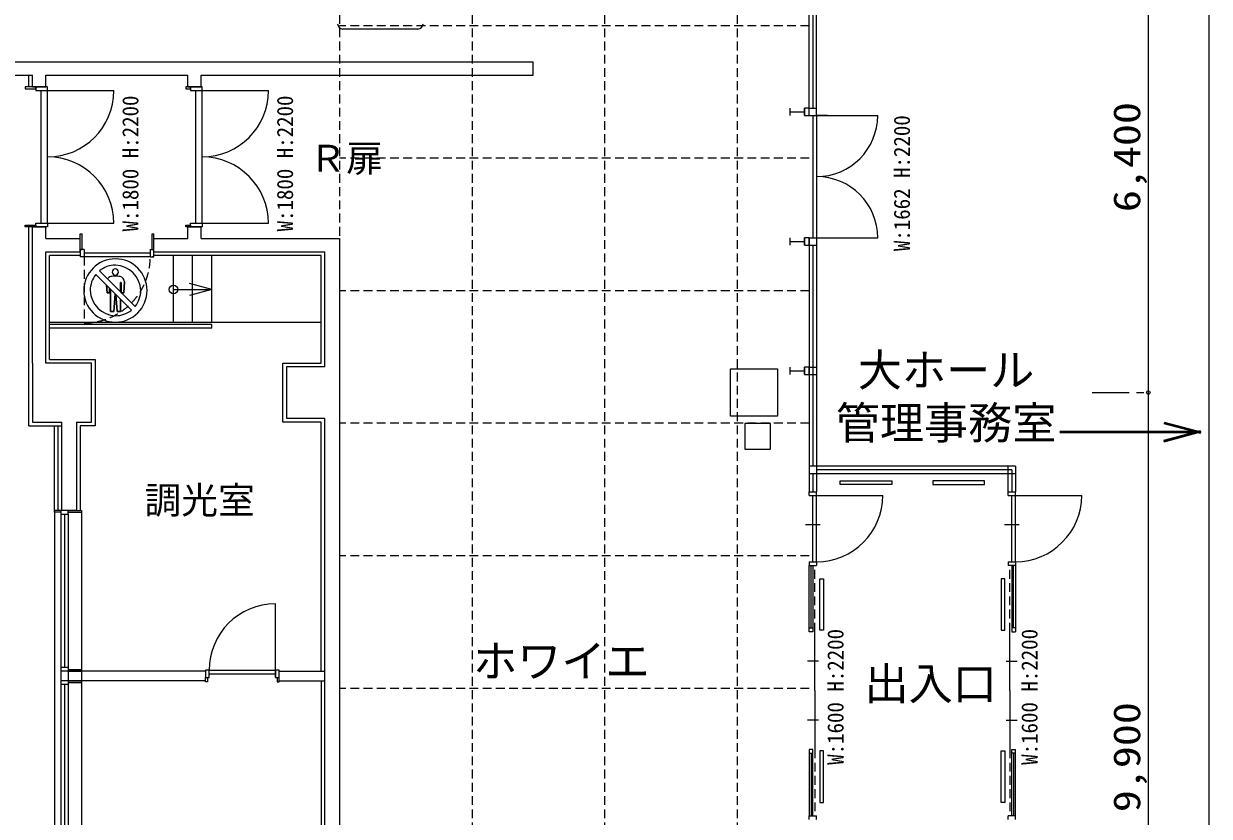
# Model space of a CAD drawing. Units: millimetres, scale not verified. Extents: x -26503 to 29497, y -28039 to 11161.
# Drawn here: x 13375 to 29497, y -10151 to 626 of the extents above; entities that cross this region are included whole.
import ezdxf
from ezdxf.enums import TextEntityAlignment as Align

# ---------------------------------------------------------------- set-up
doc = ezdxf.new("R2010")
doc.units = ezdxf.units.MM
doc.header["$LTSCALE"] = 100
doc.linetypes.add('CHAIN1', pattern=[8, 5, -1, 1, -1])
doc.linetypes.add('DASHED1', pattern=[1.8, 1.2, -0.6])
for name, color, linetype, lineweight in [('0-0', 7, 'Continuous', 18), ('0-1', 4, 'Continuous', 18), ('D-F', 7, 'Continuous', 18), ('F-0', 7, 'Continuous', 18)]:
    doc.layers.add(name, color=color, linetype=linetype, lineweight=lineweight)
doc.layers.add('0-A', color=7, linetype='Continuous')
doc.styles.add('HGｺﾞｼｯｸE', font='')
doc.styles.add('ＭＳ ゴシック', font='')
doc.styles.get('HGｺﾞｼｯｸE').set_extended_font_data('HGｺﾞｼｯｸE')
doc.styles.get('ＭＳ ゴシック').set_extended_font_data('MS Gothic')

msp = doc.modelspace()

# ---------------------------------------------------------------- linework, layer by layer
at = {"layer": '0-0'}
for p, q in [((24056.4, -620.7), (24056.4, 2443.7)), ((24106.4, 2493.7), (24106.4, -520.6)), ((24156.5, -620.7), (24156.5, 2543.8)), ((12331, 105.9), (20301.9, 105.9)), ((20301.9, -74.3), (20301.9, 105.9)), ((12256.5, -74.3), (13493.8, -74.3)), ((13443.7, -234.5), (13443.7, -74.3)), ((13493.8, -234.5), (13493.8, -74.3)), ((13674, -74.3), (15606.3, -74.3)), ((15606.3, -234.5), (15606.3, -74.3)), ((15786.5, -74.3), (20301.9, -74.3)), ((13538.8, -234.5), (13393.6, -234.5)), ((13538.8, -234.5), (13538.8, -284.6)), ((13538.8, -259.6), (13538.8, -234.5)), ((13538.8, -284.6), (13699, -284.6)), ((13608.9, -284.6), (13699, -284.6)), ((13608.9, -284.6), (13608.9, -2086.7)), ((13699, -284.6), (14600.1, -284.6)), ((13699, -2086.7), (13699, -284.6)), ((15581.2, -259.6), (15641.3, -259.6)), ((15641.3, -234.5), (15641.3, -284.6)), ((15641.3, -259.6), (15641.3, -234.5)), ((15641.3, -284.6), (15801.5, -284.6)), ((15711.4, -284.6), (15801.5, -284.6)), ((15711.4, -284.6), (15711.4, -2086.7)), ((15801.5, -284.6), (16702.6, -284.6)), ((15801.5, -2086.7), (15801.5, -284.6)), ((23791, -520.6), (23791, -620.7)), ((23791, -570.6), (23991.3, -570.6)), ((23991.3, -620.7), (23991.3, -520.6)), ((24056.4, -520.6), (24156.5, -520.6)), ((24056.4, -620.7), (24156.5, -620.7)), ((24056.4, -621.2), (24156.5, -621.2)), ((24106.4, -620.7), (24106.4, -2285.7)), ((24156.5, -620.7), (24156.5, -2285.7)), ((24156.5, -621.2), (24988.5, -621.2)), ((13538.8, -2136.8), (13538.8, -2086.7)), ((13538.8, -2086.7), (13699, -2086.7)), ((13608.9, -2086.7), (13699, -2086.7)), ((13699, -2086.7), (14600.1, -2086.7)), ((15641.3, -2136.8), (15641.3, -2086.7)), ((15641.3, -2086.7), (15801.5, -2086.7)), ((15711.4, -2086.7), (15801.5, -2086.7)), ((15801.5, -2086.7), (16702.6, -2086.7)), ((13538.8, -2136.8), (13393.6, -2136.8)), ((13443.7, -4840), (13443.7, -2136.8)), ((13493.8, -2136.8), (13674, -2136.8)), ((13493.8, -3989), (13493.8, -2136.8)), ((13538.8, -2111.8), (13538.8, -2136.8)), ((13674, -2297), (13674, -2136.8)), ((14144.5, -2231.9), (14169.6, -2231.9)), ((14144.5, -2442.2), (14144.5, -2231.9)), ((14169.6, -2442.2), (14169.6, -2231.9)), ((15120.7, -2231.9), (15145.7, -2231.9)), ((15120.7, -2442.2), (15120.7, -2231.9)), ((15145.7, -2442.2), (15145.7, -2231.9)), ((15581.2, -2111.8), (15641.3, -2111.8)), ((15641.3, -2111.8), (15641.3, -2136.8)), ((15786.5, -2297), (15786.5, -2136.8)), ((13674, -2297), (14144.5, -2297)), ((14144.5, -2477.2), (14144.5, -2297)), ((15786.5, -2297), (17668.7, -2297)), ((17668.7, -2297), (17668.7, -18095.8)), ((23791, -2285.2), (23791, -2385.3)), ((23791, -2335.2), (23991.3, -2335.2)), ((23991.3, -2385.3), (23991.3, -2285.2)), ((24056.4, -2285.2), (24156.5, -2285.2)), ((24056.4, -2285.7), (24156.5, -2285.7)), ((24056.4, -2285.7), (24056.4, -5738.8)), ((24056.4, -2385.3), (24156.5, -2385.3)), ((24106.4, -2385.3), (24106.4, -5388.4)), ((24156.5, -2285.2), (24306.7, -2285.2)), ((24156.5, -2285.2), (24988.5, -2285.2)), ((24156.5, -2285.7), (24156.5, -5738.8)), ((13674, -2477.2), (14144.5, -2477.2)), ((13724, -3938.9), (13724, -2527.3)), ((14144.5, -2527.3), (13724, -2527.3)), ((14144.5, -2442.2), (14144.5, -2542.3)), ((14169.6, -2542.3), (14144.5, -2542.3)), ((14194.6, -2442.2), (14194.6, -2542.3)), ((15095.7, -2492.2), (14194.6, -2492.2)), ((15095.7, -2442.2), (15145.7, -2442.2)), ((15095.7, -2442.2), (15095.7, -2542.3)), ((15120.7, -2442.2), (15145.7, -2442.2)), ((15145.7, -2542.3), (15145.7, -2442.2)), ((15145.7, -2477.2), (17468.5, -2477.2)), ((15411.1, -3438.3), (15411.1, -2527.3)), ((15671.4, -3438.3), (15671.4, -2527.3)), ((15931.7, -3438.3), (15931.7, -2527.3)), ((17468.5, -4039.1), (17468.5, -2477.2)), ((15931.7, -2987.8), (15631.3, -2907.3)), ((17418.4, -3438.3), (13734, -3438.3)), ((15931.7, -3463.4), (13734, -3463.4)), ((15931.7, -3513.4), (13734, -3513.4)), ((15931.7, -3513.4), (15931.7, -3463.4)), ((13493.8, -3989), (13493.8, -4790)), ((13724, -3938.9), (14344.8, -3938.9)), ((14294.7, -4790), (14294.7, -3989)), ((16897.8, -4790), (16897.8, -3989)), ((16897.8, -3989), (17418.4, -3989)), ((16947.9, -4039.1), (16947.9, -4739.9)), ((17468.5, -4039.1), (16947.9, -4039.1)), ((22985.1, -4709.8), (22985.1, -4069.1)), ((22985.1, -4069.1), (23625.8, -4069.1)), ((23791, -4045.5), (23791, -4145.6)), ((23791, -4095.5), (23991.3, -4095.5)), ((23991.3, -4145.6), (23991.3, -4045.5)), ((24056.4, -4045.5), (24156.5, -4045.5)), ((24056.4, -4145.6), (24156.5, -4145.6)), ((13493.8, -4790), (13894.2, -4790)), ((13894.2, -5991.4), (13894.2, -4790)), ((14094.5, -4790), (14294.7, -4790)), ((14094.5, -4790), (14094.5, -5991.4)), ((17418.4, -4790), (16897.8, -4790)), ((16947.9, -4739.9), (17468.5, -4739.9)), ((17418.4, -8179), (17418.4, -4790)), ((17468.5, -13950.8), (17468.5, -4739.9)), ((28877.3, -4809.6), (29377.9, -4943.7)), ((28879.9, -4799.9), (29380.5, -4934)), ((28882.5, -4790.2), (29383.1, -4924.3)), ((13443.7, -4840), (13894.2, -4840)), ((13794.1, -5991.4), (13794.1, -4840)), ((13844.2, -5991.4), (13844.2, -4840)), ((27465.2, -4914.3), (29383.1, -4914.3)), ((27465.2, -4924.3), (29383.1, -4924.3)), ((27465.2, -4934.4), (29383.1, -4934.4)), ((28877.3, -5039.1), (29377.9, -4905)), ((28879.9, -5048.8), (29380.5, -4914.7)), ((28882.5, -5058.5), (29383.1, -4924.3)), ((26860.8, -5388.4), (24056.4, -5388.4)), ((26810.7, -5438.4), (24156.5, -5438.4)), ((26760.6, -5738.8), (26760.6, -5388.4)), ((26810.7, -5438.4), (26810.7, -5738.8)), ((26860.8, -5388.4), (26860.8, -5738.8)), ((24056.4, -5488.5), (26860.8, -5488.5)), ((24106.4, -5488.5), (24106.4, -5738.8)), ((25179.2, -5590.1), (25179.2, -5640.2)), ((25737.9, -5590.1), (25737.9, -5640.2)), ((24056.4, -5738.8), (24156.5, -5738.8)), ((24056.4, -5788.8), (24056.4, -5738.8)), ((24056.4, -5788.8), (24156.5, -5788.8)), ((24106.4, -6689.9), (24106.4, -5788.8)), ((24156.5, -5788.8), (24156.5, -5738.8)), ((24156.5, -5788.8), (25057.6, -5788.8)), ((24156.5, -6689.9), (24156.5, -5788.8)), ((26760.7, -5738.8), (26860.8, -5738.8)), ((26760.7, -5788.8), (26760.7, -5738.8)), ((26760.7, -5788.8), (26860.8, -5788.8)), ((26810.7, -6689.9), (26810.7, -5788.8)), ((26860.8, -5788.8), (26860.8, -5738.8)), ((26860.8, -6689.9), (26860.8, -5788.8)), ((26860.8, -5788.8), (27761.8, -5788.8)), ((13879.2, -5991.4), (13794.1, -5991.4)), ((13794.1, -5991.4), (13794.1, -12674.3)), ((13879.2, -6041.4), (13979.3, -6041.4)), ((13879.2, -6041.4), (13879.2, -12649.3)), ((14094.5, -5991.4), (13894.2, -5991.4)), ((13929.3, -6041.4), (13979.3, -6041.4)), ((13929.3, -6041.4), (13929.3, -8128.9)), ((13979.3, -6016.4), (14159.5, -6016.4)), ((13979.3, -6041.4), (13979.3, -12649.3)), ((24206.5, -6189.3), (24006.3, -6189.3)), ((26910.8, -6189.3), (26710.6, -6189.3)), ((24056.4, -6689.9), (24156.5, -6689.9)), ((24056.4, -6689.9), (24056.4, -6740)), ((24056.4, -6740), (24156.5, -6740)), ((24056.4, -7641), (24056.4, -6740)), ((24081.4, -7591), (24081.4, -6740)), ((24106.4, -6740), (24106.4, -7641)), ((24156.5, -6689.9), (24156.5, -6740)), ((26760.6, -6689.9), (26860.8, -6689.9)), ((26760.6, -6689.9), (26760.6, -6740)), ((26860.8, -6740), (26760.6, -6740)), ((26810.7, -6740), (26810.7, -7641.1)), ((26835.7, -7591), (26835.7, -6740)), ((26860.8, -6689.9), (26860.8, -7641.1)), ((16797.7, -8164), (16797.7, -7262.9)), ((24056.4, -7591), (24106.4, -7591)), ((24106.4, -7641), (24056.4, -7641)), ((24131.4, -8442), (24131.4, -7641)), ((24251.9, -7622), (24201.9, -7622)), ((26665.2, -7622), (26715.3, -7622)), ((26785.7, -8442), (26785.7, -7641.1)), ((26860.8, -7591), (26810.7, -7591)), ((26810.7, -7641.1), (26860.8, -7641.1)), ((24181.5, -8041.5), (24031.3, -8041.5)), ((26735.6, -8041.5), (26885.8, -8041.5)), ((13979.3, -8128.9), (13879.2, -8128.9)), ((13979.3, -8179), (13879.2, -8179)), ((13979.3, -8154), (14159.5, -8154)), ((13979.3, -8179), (14159.5, -8179)), ((15846.6, -8179), (13979.3, -8179)), ((15896.6, -8164), (16797.7, -8164)), ((15896.6, -8264.1), (15896.6, -8164)), ((15896.6, -8214), (16797.7, -8214)), ((16797.7, -8264.1), (16797.7, -8164)), ((16847.7, -8179), (17468.5, -8179)), ((13979.3, -8309.1), (13879.2, -8309.1)), ((13979.3, -8359.2), (13879.2, -8359.2)), ((13929.3, -8359.2), (13929.3, -12649.3)), ((13979.3, -8309.1), (14159.5, -8309.1)), ((15846.6, -8309.1), (13979.3, -8309.1)), ((13979.3, -8334.2), (14159.5, -8334.2)), ((16847.7, -8309.1), (17468.5, -8309.1)), ((17418.4, -8309.1), (17418.4, -13735.6)), ((24131.4, -8442), (24131.4, -9243)), ((26785.7, -8442), (26785.7, -9243)), ((24181.5, -8842.5), (24031.3, -8842.5)), ((26735.6, -8842.5), (26885.8, -8842.5)), ((24106.4, -9243), (24056.4, -9243)), ((24056.4, -9243), (24056.4, -10144)), ((24056.4, -9293), (24106.4, -9293)), ((24081.4, -9293), (24081.4, -10144)), ((24106.4, -10144), (24106.4, -9243)), ((24251.9, -9262), (24201.9, -9262)), ((26665.2, -9262), (26715.3, -9262)), ((26810.7, -9243), (26860.8, -9243)), ((26810.7, -10144), (26810.7, -9243)), ((26860.8, -9293), (26810.7, -9293)), ((26835.7, -9293), (26835.7, -10144)), ((26860.8, -10194.1), (26860.8, -9243)), ((24056.4, -10194.1), (24056.4, -10144)), ((24056.4, -10144), (24156.5, -10144)), ((24156.5, -10194.1), (24156.5, -10144)), ((26860.8, -10144), (26760.6, -10144)), ((26760.6, -10194.1), (26760.6, -10144))]:
    msp.add_line(p, q, dxfattribs=at)
at = {"layer": '0-0', "linetype": 'DASHED1'}
for p, q in [((14194.6, -2542.3), (14194.6, -3443.4)), ((24131.4, -7641), (24131.4, -6740)), ((26785.7, -7641.1), (26785.7, -6740)), ((24131.4, -9243), (24131.4, -10144)), ((26785.7, -9243), (26785.7, -10144))]:
    msp.add_line(p, q, dxfattribs=at)
at = {"layer": '0-0'}
for points in [[(13493.8, -234.5), (13674, -234.5), (13674, -74.3)], [(15606.3, -234.5), (15786.5, -234.5), (15786.5, -74.3)], [(13393.6, -234.5), (13393.6, -259.6), (13538.8, -259.6)], [(13699, -284.6), (13699, -234.5), (13538.8, -234.5)], [(15641.3, -234.5), (15581.2, -234.5), (15581.2, -259.6)], [(15801.5, -284.6), (15801.5, -234.5), (15641.3, -234.5)], [(24306.7, -621.2), (24156.5, -621.2), (24156.5, -2285.2)], [(13699, -2086.7), (13699, -2136.8), (13538.8, -2136.8)], [(15801.5, -2086.7), (15801.5, -2136.8), (15641.3, -2136.8)], [(13393.6, -2136.8), (13393.6, -2111.8), (13538.8, -2111.8)], [(15641.3, -2136.8), (15581.2, -2136.8), (15581.2, -2111.8)], [(15606.3, -2297), (15606.3, -2136.8), (15786.5, -2136.8)], [(15145.7, -2477.2), (15145.7, -2297), (15606.3, -2297)], [(14294.7, -3989), (13674, -3989), (13674, -2477.2)], [(14194.6, -2442.2), (14144.5, -2442.2), (14169.6, -2442.2)], [(15095.7, -2542.3), (14194.6, -2542.3), (14144.5, -2542.3)], [(15095.7, -2542.3), (15145.7, -2542.3), (15120.7, -2542.3)], [(17418.4, -3989), (17418.4, -2527.3), (15145.7, -2527.3)], [(15411.1, -2987.8), (15931.7, -2987.8), (15631.3, -3068.3)], [(14344.8, -3938.9), (14344.8, -4840), (14144.5, -4840), (14144.5, -5991.4)], [(23625.8, -4069.1), (23625.8, -4709.8), (22985.1, -4709.8)], [(25179.2, -5640.2), (24478.4, -5640.2), (24478.4, -5590.1), (25179.2, -5590.1)], [(25737.9, -5640.2), (26438.7, -5640.2), (26438.7, -5590.1), (25737.9, -5590.1)], [(13879.2, -6016.4), (13794.1, -6016.4), (13794.1, -5991.4)], [(13979.3, -5991.4), (14159.5, -5991.4), (14159.5, -6016.4), (14159.5, -12674.3)], [(24201.9, -7622), (24201.9, -6921.2), (24251.9, -6921.2), (24251.9, -7622)], [(26715.3, -7622), (26715.3, -6921.2), (26665.2, -6921.2), (26665.2, -7622)], [(15871.6, -8264.1), (15871.6, -8324.2), (15846.6, -8324.2), (15846.6, -8264.1)], [(16822.7, -8264.1), (16822.7, -8324.2), (16847.7, -8324.2), (16847.7, -8264.1)], [(24201.9, -9262), (24201.9, -9962.8), (24251.9, -9962.8), (24251.9, -9262)], [(26715.3, -9262), (26715.3, -9962.8), (26665.2, -9962.8), (26665.2, -9262)]]:
    msp.add_lwpolyline(points, dxfattribs=at)
for points in [[(23991.3, -620.7), (24056.4, -620.7), (24056.4, -520.6), (23991.3, -520.6)], [(23991.3, -2385.3), (24056.4, -2385.3), (24056.4, -2285.2), (23991.3, -2285.2)], [(23991.3, -4145.6), (24056.4, -4145.6), (24056.4, -4045.5), (23991.3, -4045.5)], [(23180.3, -5160.4), (23530.7, -5160.4), (23530.7, -4810), (23180.3, -4810)], [(13879.2, -6041.4), (13979.3, -6041.4), (13979.3, -5991.4), (13879.2, -5991.4)], [(15846.6, -8264.1), (15896.6, -8264.1), (15896.6, -8164), (15846.6, -8164)], [(16797.7, -8264.1), (16847.7, -8264.1), (16847.7, -8164), (16797.7, -8164)]]:
    msp.add_lwpolyline(points, close=True, dxfattribs=at)
msp.add_circle((15411.1, -2987.8), 59.8, dxfattribs=at)
for centre, radius, start, end in [((13699, -284.6), 901.1, 270, 0), ((15801.5, -284.6), 901.1, 270, 0), ((24156.5, -621.2), 832, 270, 0), ((13699, -2086.7), 901.1, 0, 90), ((15801.5, -2086.7), 901.1, 0, 90), ((24156.5, -2285.2), 832, 0, 90), ((24156.5, -5788.8), 901.1, 270, 0), ((26860.8, -5788.8), 901.1, 270, 0), ((16797.7, -8164), 901.1, 90, 180)]:
    msp.add_arc(centre, radius, start, end, dxfattribs=at)
at = {"layer": '0-0', "linetype": 'DASHED1'}
msp.add_arc((14194.6, -2542.3), 901.1, 270, 0, dxfattribs=at)
at = {"layer": '0-1'}
msp.add_line((28667.9, 5422.2), (28667.9, -24112.9), dxfattribs=at)
at = {"layer": '0-1', "linetype": 'DASHED1'}
for p, q in [((17668.7, 1822.9), (17668.7, -21685)), ((19470.9, 1822.9), (19470.9, -21685)), ((21273, 1822.9), (21273, -21685)), ((23075.1, 1822.9), (23075.1, -21685)), ((24056.4, 598.7), (17668.7, 598.7)), ((24056.4, -1203.5), (17668.7, -1203.5)), ((24056.4, -3005.6), (17668.7, -3005.6)), ((24056.4, -4807.7), (17668.7, -4807.7)), ((24056.4, -6609.9), (17668.7, -6609.9)), ((24056.3, -8412), (17668.7, -8412))]:
    msp.add_line(p, q, dxfattribs=at)
at = {"layer": '0-1', "linetype": 'CHAIN1'}
msp.add_line((27905.6, -4389.5), (28667.9, -4389.5), dxfattribs=at)
at = {"layer": '0-1'}
msp.add_circle((28667.9, -4389.5), 25, dxfattribs=at)
at = {"layer": 'D-F'}
for p, q in [((18733.3, 553.4), (17715.7, 553.4)), ((14404.1, -2735), (14512.4, -2843.4)), ((14736.2, -3034.2), (14744.2, -2886))]:
    msp.add_line(p, q, dxfattribs=at)
for points in [[(14643.5, -3287.4), (14627.3, -3055.6), (14617.6, -3045.8), (14600.6, -3287.4), (14553.3, -3287.4), (14553.3, -2981.6), (14542.6, -2971), (14542.6, -3034.2), (14507.8, -3034.2), (14502.3, -2930.6), (14355.6, -2784)], [(14512.4, -2843.4), (14690.6, -3021.6), (14690.6, -2892.6), (14701.4, -2892.6), (14701.4, -3032.2), (14703.2, -3034.2), (14736.2, -3034.2)], [(14744.2, -2886), (14736.2, -3034.2), (14703.2, -3034.2), (14888.7, -3219.6)], [(14839.8, -3268), (14690.6, -3119), (14690.6, -3287.4), (14643.5, -3287.4)]]:
    msp.add_lwpolyline(points, dxfattribs=at)
for points in [[(14690.6, -2892.6), (14690.6, -3021.6), (14701.4, -3032.2), (14701.4, -2892.6)], [(14542.6, -3034.2), (14542.6, -2971), (14502.3, -2930.6), (14507.8, -3034.2)], [(14600.6, -3287.4), (14617.6, -3045.8), (14553.3, -2981.6), (14553.3, -3287.4)], [(14643.5, -3287.4), (14690.6, -3287.4), (14690.6, -3119), (14627.3, -3055.6)], [(14703.2, -3034.2), (14701.4, -3032.2), (14701.4, -3034.2)]]:
    msp.add_lwpolyline(points, close=True, dxfattribs=at)
for centre, radius, start, end in [((17718.1, 628.5), 75.2, 182.11338, 268.17081), ((18730.6, 628.3), 75, 272.08029, 358.07821), ((14622.1, -3001.7), 430.3, 90.01331, 180.01066), ((14621.9, -3001.7), 430.3, 359.99201, 89.98935), ((14623.8, -3004.4), 347.6, 90.17441, 129.18968), ((14623.7, -2752.7), 44.6, 92.06739, 177.98594), ((14620.4, -2752.7), 44.6, 2.02021, 87.81967), ((14609.6, -3014.1), 357.6, 2.10521, 87.88481), ((14625.2, -3002), 346.8, 141.02952, 179.82214), ((14570.9, -2881.2), 69.7, 101.00287, 147.14539), ((14621.9, -3166.2), 359.3, 89.98013, 100.30929), ((14623.5, -2749.5), 44.5, 182.1377, 268.07609), ((14620.4, -2749.4), 44.5, 272.10635, 357.78666), ((14622.9, -3157.4), 350.4, 79.56016, 90.14089), ((14671.2, -2884.1), 73, 358.57678, 77.97511), ((14622, -3001.7), 430.2, 180.00266, 270.00001), ((14636, -2987.8), 357.8, 182.10188, 267.88148), ((14622, -3001.7), 430.2, 269.99733, 359.99468), ((14619.1, -2999.8), 347.8, 320.81515, 359.80815), ((14621.8, -2999.6), 345.8, 270.16395, 309.09017)]:
    msp.add_arc(centre, radius, start, end, dxfattribs=at)
at = {"layer": 'F-0'}
msp.add_line((29497.1, -28038.7), (29497.1, 11161.3), dxfattribs=at)

# ---------------------------------------------------------------- texts
at = {"layer": '0-1', "style": 'ＭＳ ゴシック', "width": 1.2}
for s, p in [('6,400', (28667.9, -1935.7)), ('9,900', (28667.9, -10095.4))]:
    msp.add_text(s, height=366.6, rotation=90, dxfattribs=at).set_placement(p, align=Align.BOTTOM_LEFT)
at = {"layer": '0-A', "style": 'ＭＳ ゴシック', "width": 0.95}
for s, p in [('W:1800 H:2200', (15000.5, -2198.4)), ('W:1800 H:2200', (17103, -2198.4)), ('W:1662 H:2200', (25491.9, -2466.1)), ('W:1600 H:2200', (24589.2, -9451.5)), ('W:1600 H:2200', (27227.2, -9451.5))]:
    msp.add_text(s, height=219.9, rotation=90, dxfattribs=at).set_placement(p, align=Align.BOTTOM_LEFT)
at = {"layer": '0-A', "style": 'HGｺﾞｼｯｸE'}
for s, height, p in [('Ｒ扉', 366.6, (17259.8, -1497)), ('大ホール', 439.9, (24717.5, -4435.3)), ('管理事務室', 439.9, (24417.5, -5153.7)), ('調光室', 366.6, (15016.9, -6147.1)), ('ホワイエ', 439.9, (19485.3, -8391.1)), ('出入口', 439.9, (24807.8, -8698.7))]:
    msp.add_text(s, height=height, dxfattribs=at).set_placement(p, align=Align.BOTTOM_LEFT)

doc.saveas('drawing.dxf')
